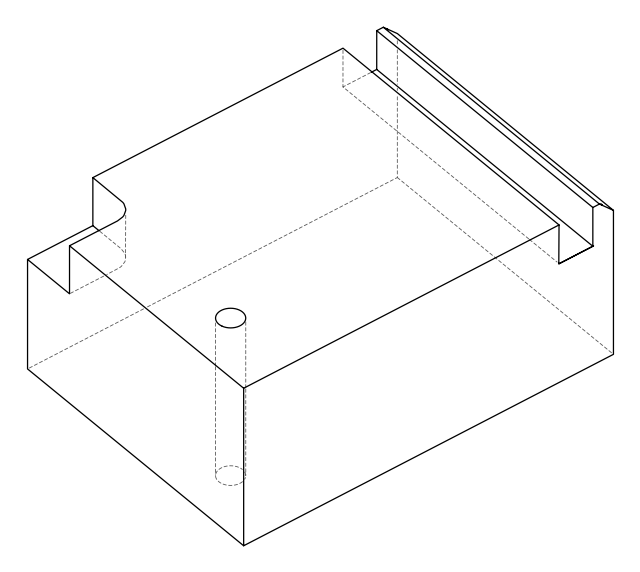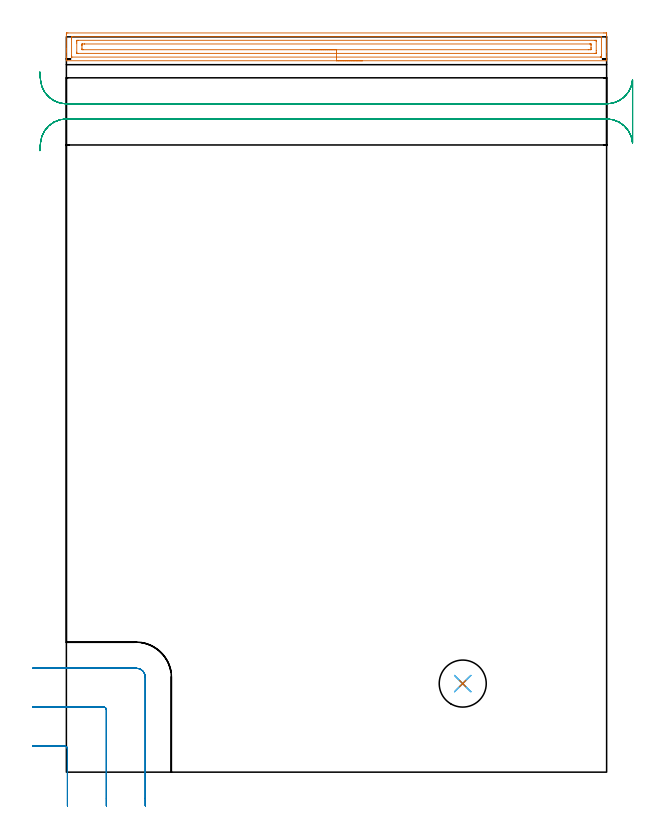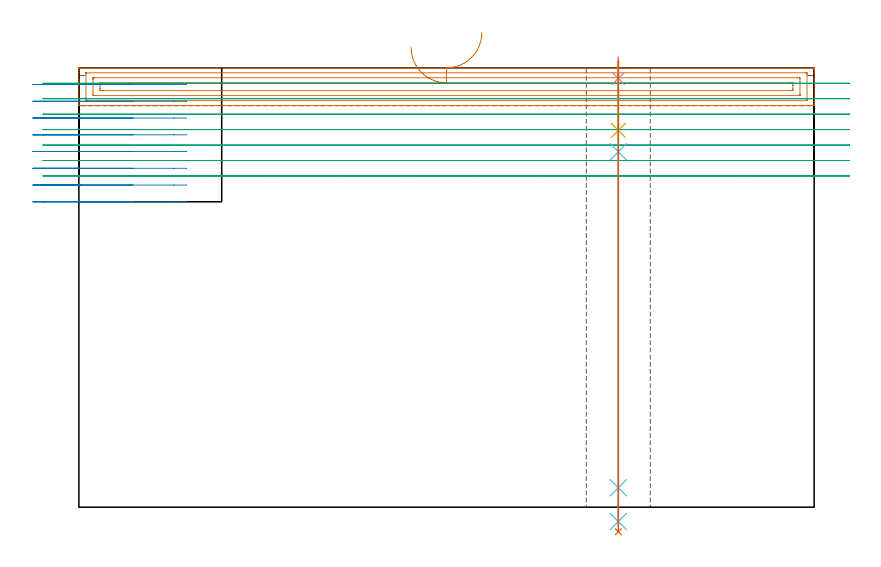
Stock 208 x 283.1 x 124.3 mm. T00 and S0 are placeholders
(PLAN: 7 operations, 5 tool changes, 19.1 min)
(1 AREA_MILL | FG_CHAMFER_SURFACE | UGT0205_001 | 6.9 min | 11898 mm3)
(2 MILL_CORNER_NOTCH_RECTANGULAR | CORNER_NOTCH_RECTANGULAR | UGT0201_094 | Follow Part, ap 5, ae 75% | 3.7 min | 75082 mm3)
(3 MILL_RECTANGULAR_SLOT | SLOT_RECTANGULAR | UGT0201_094 | Follow Part, ap 5, ae 75% | 7.19 min | 164310 mm3)
(4 SPOT_DRILL | STEP1HOLE | NXT0321_9005460120000 | 0.05 min | 213 mm3)
(5 DRILL_BLIND_HOLE_INTO_CENTER | STEP1HOLE | NXT0301_089 | 0.08 min | 1568 mm3)
(6 GUN_DRILL_THROUGH_HOLE | STEP1HOLE | UGT0307_008 | 0.62 min | 10213 mm3)
(7 DRILL_TO_ENLARGE_THROUGH_HOLE | STEP1HOLE | UGT0301_250 | 0.53 min | 19980 mm3)
(TOOL UGT0205_001 | Chamfer Mill 20 x 3 x 45 deg. | D20 FL50 Z2)
(TOOL UGT0201_094 | End mill 20 mm | D20 FL38 Z4)
(TOOL NXT0321_9005460120000 | NC Spot Drill, 142deg, 12mm, Carbide, Uncoated | D12 PA142 FL30 Z2)
(TOOL NXT0301_089 | Carbide Drill 11.8mm [860.1-1180-035A1-MM 2214] | D11.8 PA140 FL55 Z2)
(TOOL UGT0307_008 | Gun Drill 11 mm | D11 PA130 FL24 Z1)
(TOOL UGT0301_250 | Twist Drill 18.1 mm | D18.1 PA118 FL135 Z2)
(OP 1 AREA_MILL)
G17 G21 G94 G90
T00 M6
G54
G17 G0 G90 X114. Y273.9 S1061 M3
G43 Z134.3 H0
G94 G1 X113.962 Z133.428 F250.
X113.848 Z132.564
X113.659 Z131.712
X113.397 Z130.88
X113.063 Z130.074
X112.66 Z129.3
X112.192 Z128.564
X111.66 Z127.872
X111.071 Z127.229
X110.428 Z126.64
X109.736 Z126.108
X109. Z125.64
X108.226 Z125.237
X107.42 Z124.903
X106.588 Z124.641
X105.736 Z124.452
X104.872 Z124.338
X104. Z124.3
X0.146
X0.008 Y273.903 Z124.288
X0. Y273.915 Z124.276
Y274.219 Z123.98
Y274.694 Z123.505
Y275.272 Z122.923
Y277.329 Z120.868
Y277.924 Z120.271
Y278.51 Z119.685
Y284.112 Z114.085
X0.003 Y284.413 Z113.784
X0.01 Y284.592 Z113.605
X0.191 Y284.599 Z113.599
X0.591 Y284.6 Z113.6
X206.917
X207.409 Y284.599 Z113.601
X207.895 Y284.595 Z113.603
X207.991 Y284.592 Z113.605
X207.996 Y284.112 Z114.085
X208. Y283.526 Z114.671
Y277.924 Z120.271
Y277.329 Z120.868
Y277.04 Z121.157
Y275.272 Z122.923
Y274.694 Z123.505
Y274.388 Z123.811
Y274.219 Z123.98
X207.993 Y273.914 Z124.277
X207.991 Y273.903 Z124.288
X207.854 Y273.9 Z124.3
X104.
Y275.314 Z122.886
X2.154 Y275.315 Z122.885
X2.066 Y275.316 Z122.884
X2.023 Y275.319 Z122.881
X2.01 Y275.321 Z122.879
X2.008 Y275.335 Z122.865
X2.003 Y275.428 Z122.772
X2. Y275.643 Z122.557
Y282.344 Z115.856
X2.002 Y282.714 Z115.486
X2.01 Y283.086 Z115.114
X2.013 Y283.179 Z115.021
X2.057 Y283.181 Z115.019
X2.162 Y283.184 Z115.016
X2.374 Y283.186 Z115.014
X2.417
X205.846 Y283.185 Z115.015
X205.934 Y283.184 Z115.016
X205.977 Y283.181 Z115.019
X205.99 Y283.179 Z115.021
X205.992 Y283.165 Z115.035
X205.997 Y283.072 Z115.128
X206. Y282.857 Z115.343
Y276.156 Z122.044
X205.998 Y275.786 Z122.414
X205.99 Y275.414 Z122.786
X205.987 Y275.321 Z122.879
X205.943 Y275.319 Z122.881
X205.838 Y275.316 Z122.884
X205.626 Y275.314 Z122.886
X205.583
X104.
Y276.728 Z121.472
X4.471 Y276.729 Z121.471
X4.157 Y276.73 Z121.47
X4.053 Y276.733 Z121.467
X4.02 Y276.735 Z121.465
X4.01 Y276.745 Z121.455
X4.006 Y276.78 Z121.42
X4.002 Y276.884 Z121.316
X4. Y277.04 Z121.16
Y277.196 Z121.004
Y280.732 Z117.468
X4.001 Y281.46 Z116.74
X4.002 Y281.614 Z116.586
X4.01 Y281.764 Z116.436
X4.157 Y281.767 Z116.433
X4.735 Y281.771 Z116.429
X203.529
X203.843 Y281.77 Z116.43
X203.947 Y281.767 Z116.433
X203.98 Y281.765 Z116.435
X203.99 Y281.755 Z116.445
X203.994 Y281.72 Z116.48
X203.998 Y281.616 Z116.584
X204. Y281.46 Z116.74
Y281.304 Z116.896
Y277.768 Z120.432
X203.999 Y277.04 Z121.16
X203.998 Y276.886 Z121.314
X203.99 Y276.735 Z121.465
X203.843 Y276.733 Z121.467
X203.265 Y276.729 Z121.471
X104. Y276.728 Z121.472
Y278.143 Z120.057
X6.611
X6.094 Y278.147 Z120.053
X6.038 Y278.15 Z120.05
X6.01 Y278.154 Z120.046
X6.008 Y278.195 Z120.005
X6.004 Y278.379 Z119.821
X6. Y278.749 Z119.451
Y279.633 Z118.567
Y279.692 Z118.508
X6.006 Y280.104 Z118.096
X6.01 Y280.31 Z117.89
X6.015 Y280.351 Z117.849
X6.065 Y280.353 Z117.847
X6.163 Y280.355 Z117.845
X6.832 Y280.357 Z117.843
X7.052
X201.389
X201.906 Y280.353 Z117.847
X201.962 Y280.351 Z117.849
X201.99 Y280.346 Z117.854
X201.992 Y280.306 Z117.895
X201.996 Y280.121 Z118.079
X202. Y279.751 Z118.449
Y278.867 Z119.333
Y278.808 Z119.392
X201.994 Y278.396 Z119.804
X201.99 Y278.19 Z120.01
X201.985 Y278.149 Z120.051
X201.935 Y278.147 Z120.053
X201.837 Y278.145 Z120.055
X201.168 Y278.143 Z120.057
X200.948
X104.
X103.128 Z120.095
X102.264 Z120.209
X101.412 Z120.398
X100.58 Z120.66
X99.774 Z120.994
X99. Z121.397
X98.264 Z121.866
X97.572 Z122.397
X96.929 Z122.986
X96.34 Z123.629
X95.808 Z124.322
X95.34 Z125.057
X94.937 Z125.831
X94.603 Z126.637
X94.341 Z127.469
X94.152 Z128.321
X94.038 Z129.186
X94. Z130.057
G0 Z134.3
M5
M2
(OP 2 MILL_CORNER_NOTCH_RECTANGULAR)
G17 G21 G94 G90
T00 M6
G54
G17 G0 G90 X0.4 Y-13. S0 M3
G43 Z134.3 H0
Z119.562
G94 G1 Y-10. F250.
Y9.004 F500.
G3 X-0.596 Y10. R1.
G1 X-10.
X-13. F250.
G0 Z134.3
X15.4 Y-13.
Z119.562
G1 Y-10.
Y24.004 F500.
G3 X14.404 Y25. R1.
G1 X-10.
X-13. F250.
G0 Z134.3
X30.4 Y-13.
Z119.562
G1 Y-10.
Y36.5 F500.
G3 X26.9 Y40. R3.5
G1 X-10.
X-13. F250.
G0 Z134.3
X0.4 Y-13.
Z114.825
G1 Y-10.
Y9.004 F500.
G3 X-0.596 Y10. R1.
G1 X-10.
X-13. F250.
G0 Z134.3
X15.4 Y-13.
Z114.825
G1 Y-10.
Y24.004 F500.
G3 X14.404 Y25. R1.
G1 X-10.
X-13. F250.
G0 Z134.3
X30.4 Y-13.
Z114.825
G1 Y-10.
Y36.5 F500.
G3 X26.9 Y40. R3.5
G1 X-10.
X-13. F250.
G0 Z134.3
X0.4 Y-13.
Z110.087
G1 Y-10.
Y9.004 F500.
G3 X-0.596 Y10. R1.
G1 X-10.
X-13. F250.
G0 Z134.3
X15.4 Y-13.
Z110.087
G1 Y-10.
Y24.004 F500.
G3 X14.404 Y25. R1.
G1 X-10.
X-13. F250.
G0 Z134.3
X30.4 Y-13.
Z110.087
G1 Y-10.
Y36.5 F500.
G3 X26.9 Y40. R3.5
G1 X-10.
X-13. F250.
G0 Z134.3
X0.4 Y-13.
Z105.35
G1 Y-10.
Y9.004 F500.
G3 X-0.596 Y10. R1.
G1 X-10.
X-13. F250.
G0 Z134.3
X15.4 Y-13.
Z105.35
G1 Y-10.
Y24.004 F500.
G3 X14.404 Y25. R1.
G1 X-10.
X-13. F250.
G0 Z134.3
X30.4 Y-13.
Z105.35
G1 Y-10.
Y36.5 F500.
G3 X26.9 Y40. R3.5
G1 X-10.
X-13. F250.
G0 Z134.3
X0.4 Y-13.
Z100.612
G1 Y-10.
Y9.004 F500.
G3 X-0.596 Y10. R1.
G1 X-10.
X-13. F250.
G0 Z134.3
X15.4 Y-13.
Z100.612
G1 Y-10.
Y24.004 F500.
G3 X14.404 Y25. R1.
G1 X-10.
X-13. F250.
G0 Z134.3
X30.4 Y-13.
Z100.612
G1 Y-10.
Y36.5 F500.
G3 X26.9 Y40. R3.5
G1 X-10.
X-13. F250.
G0 Z134.3
X0.4 Y-13.
Z95.875
G1 Y-10.
Y9.004 F500.
G3 X-0.596 Y10. R1.
G1 X-10.
X-13. F250.
G0 Z134.3
X15.4 Y-13.
Z95.875
G1 Y-10.
Y24.004 F500.
G3 X14.404 Y25. R1.
G1 X-10.
X-13. F250.
G0 Z134.3
X30.4 Y-13.
Z95.875
G1 Y-10.
Y36.5 F500.
G3 X26.9 Y40. R3.5
G1 X-10.
X-13. F250.
G0 Z134.3
X0.4 Y-13.
Z91.137
G1 Y-10.
Y9.004 F500.
G3 X-0.596 Y10. R1.
G1 X-10.
X-13. F250.
G0 Z134.3
X15.4 Y-13.
Z91.137
G1 Y-10.
Y24.004 F500.
G3 X14.404 Y25. R1.
G1 X-10.
X-13. F250.
G0 Z134.3
X30.4 Y-13.
Z91.137
G1 Y-10.
Y36.5 F500.
G3 X26.9 Y40. R3.5
G1 X-10.
X-13. F250.
G0 Z134.3
X0.4 Y-13.
Z86.4
G1 Y-10.
Y9.004 F500.
G3 X-0.596 Y10. R1.
G1 X-10.
X-13. F250.
G0 Z134.3
X15.4 Y-13.
Z86.4
G1 Y-10.
Y24.004 F500.
G3 X14.404 Y25. R1.
G1 X-10.
X-13. F250.
G0 Z134.3
X30.4 Y-13.
Z86.4
G1 Y-10.
Y36.5 F500.
G3 X26.9 Y40. R3.5
G1 X-10.
X-13. F250.
G0 Z134.3
M5
M2
(OP 3 MILL_RECTANGULAR_SLOT)
G17 G21 G94 G90
T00 M6
G54
G17 G0 G90 X-10.202 Y239.283 S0 M3
G43 Z134.3 H0
Z119.928
G94 G1 X-9.97 Y242.274 F250.
G2 X0. Y251.5 R10. F500.
G1 X208.
G2 X217.97 Y242.274 R10.
G1 X218.
Y266.526
X217.97
G2 X208. Y257.3 R10.
G1 X0.
G2 X-9.97 Y266.526 R10.
G1 X-10.202 Y269.517 F250.
G0 Y239.283 Z115.557
G1 X-9.97 Y242.274
G2 X0. Y251.5 R10. F500.
G1 X208.
G2 X217.97 Y242.274 R10.
G1 X218.
Y266.526
X217.97
G2 X208. Y257.3 R10.
G1 X0.
G2 X-9.97 Y266.526 R10.
G1 X-10.202 Y269.517 F250.
G0 Y239.283 Z111.186
G1 X-9.97 Y242.274
G2 X0. Y251.5 R10. F500.
G1 X208.
G2 X217.97 Y242.274 R10.
G1 X218.
Y266.526
X217.97
G2 X208. Y257.3 R10.
G1 X0.
G2 X-9.97 Y266.526 R10.
G1 X-10.202 Y269.517 F250.
G0 Y239.283 Z106.814
G1 X-9.97 Y242.274
G2 X0. Y251.5 R10. F500.
G1 X208.
G2 X217.97 Y242.274 R10.
G1 X218.
Y266.526
X217.97
G2 X208. Y257.3 R10.
G1 X0.
G2 X-9.97 Y266.526 R10.
G1 X-10.202 Y269.517 F250.
G0 Y239.283 Z102.443
G1 X-9.97 Y242.274
G2 X0. Y251.5 R10. F500.
G1 X208.
G2 X217.97 Y242.274 R10.
G1 X218.
Y266.526
X217.97
G2 X208. Y257.3 R10.
G1 X0.
G2 X-9.97 Y266.526 R10.
G1 X-10.202 Y269.517 F250.
G0 Y239.283 Z98.071
G1 X-9.97 Y242.274
G2 X0. Y251.5 R10. F500.
G1 X208.
G2 X217.97 Y242.274 R10.
G1 X218.
Y266.526
X217.97
G2 X208. Y257.3 R10.
G1 X0.
G2 X-9.97 Y266.526 R10.
G1 X-10.202 Y269.517 F250.
G0 Y239.283 Z93.7
G1 X-9.97 Y242.274
G2 X0. Y251.5 R10. F500.
G1 X208.
G2 X217.97 Y242.274 R10.
G1 X218.
Y266.526
X217.97
G2 X208. Y257.3 R10.
G1 X0.
G2 X-9.97 Y266.526 R10.
G1 X-10.202 Y269.517 F250.
G0 Z134.3
M5
M2
(OP 4 SPOT_DRILL)
G17 G21 G94 G90
T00 M6
G54
G17 G0 G90 X152.6 Y34.1 S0 M3
G43 Z134.3 H0
G94 G81 G98 Z121.3 F250. R127.3
G80
M5
M2
(OP 5 DRILL_BLIND_HOLE_INTO_CENTER)
G17 G21 G94 G90
T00 M6
G54
G17 G0 G90 X152.6 Y34.1 S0 M3
G43 Z134.3 H1
G94 G81 G98 Z106.6 F250. R126.3
G80
M5
M2
(OP 6 GUN_DRILL_THROUGH_HOLE)
G17 G21 G94 G90
T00 M6
G54
G17 G0 G90 X152.6 Y34.1 M8
G43 Z134.3 H0
Z120.141
S716 M3
G94 G1 Z100.537 F125. M26
G4 X.084
Z5.5 F250.
G4 X.084
Z-4.065 F125.
G4 X.084
M5
M9
G0 Z120.141
Z134.3
M2
(OP 7 DRILL_TO_ENLARGE_THROUGH_HOLE)
G17 G21 G94 G90
T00 M6
G54
G17 G0 G90 X152.6 Y34.1 S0 M3
G43 Z134.3 H0
G94 G73 G98 Z-6.938 F250. Q16.405 R126.3
G80
M5
M2
